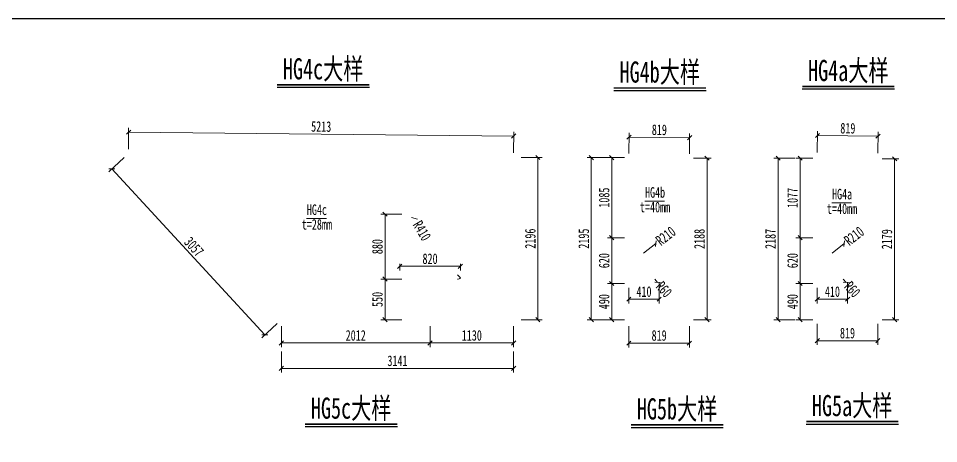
# Model space of a CAD drawing. Header units: millimetres. Extents: x -89049 to 410567, y -307459 to -100425.
# Drawn here: x 345002 to 357455, y -118811 to -113054 of the extents above; entities that cross this region are included whole.
import ezdxf
from ezdxf.enums import TextEntityAlignment as Align

# ---------------------------------------------------------------- set-up
doc = ezdxf.new("R2010")
doc.units = ezdxf.units.MM
doc.layers.get('Defpoints').update_dxf_attribs({"color": 8})
for name, color, linetype, lineweight in [('文字', 7, 'Continuous', 15), ('标注线及字体', 2, 'Continuous', 15), ('细实线', 4, 'Continuous', 15)]:
    doc.layers.add(name, color=color, linetype=linetype, lineweight=lineweight)
doc.styles.add('111', font='', dxfattribs={"width": 0.7})
doc.styles.add('BM_Dim', font='', dxfattribs={"width": 0.85})
doc.styles.get('111').set_extended_font_data('仿宋_GB2312')
doc.styles.get('BM_Dim').set_extended_font_data('仿宋_GB2312')
doc.dimstyles.new('200', dxfattribs={"dimscale": 0, "dimtxt": 2.5, "dimasz": 1, "dimexe": 1, "dimexo": 1, "dimgap": 0.6, "dimtad": 1, "dimdec": 0, "dimdsep": 46, "dimtxsty": '111', "dimblk": 'OBLIQUE', "dimcen": 0, "dimclrd": 4, "dimclre": 4, "dimclrt": 4, "dimadec": 1, "dimazin": 2, "dimtfac": 1, "dimtdec": 0, "dimtix": 1, "dimtmove": 2, "dimatfit": 3, "dimfxl": 4, "dimfxlon": 1, "dimtolj": 1, "dimlwd": -1, "dimlwe": -1, "dimarcsym": 0})

# ---------------------------------------------------------------- blocks, each defined once
blk = doc.blocks.new('_Oblique')
at = {"color": 0, "linetype": 'ByBlock', "lineweight": -2}
blk.add_line((-0.5, -0.5), (0.5, 0.5), dxfattribs=at)
blk = doc.blocks.new('*D1061')
at = {"layer": 'Defpoints', "color": 0, "transparency": 16777216}
for p in [(351706, -114647), (346490, -114885), (351703, -114938)]:
    blk.add_point(p, dxfattribs=at)
at = {"layer": '细实线', "color": 4, "transparency": 16777216}
for p, q in [((346491, -114824), (346494, -114538)), ((346493, -114595), (351706, -114647)), ((351703, -114876), (351706, -114590))]:
    blk.add_line(p, q, dxfattribs=at)
at = {"layer": '细实线', "color": 4, "transparency": 16777216, "xscale": 57.14285714285715, "yscale": 57.14285714285715, "zscale": 57.14285714285715}
for p, rotation in [((346493, -114595), 179.4262908393049), ((351706, -114647), 359.4262908393049)]:
    blk.add_blockref('_Oblique', p, dxfattribs=dict(at, rotation=rotation))
at = {"layer": '细实线', "color": 4, "transparency": 16777216, "insert": (349100, -114519), "char_height": 142.9, "attachment_point": 5, "rotation": 359.4263, "style": '111'}
blk.add_mtext('\\A1;5213', dxfattribs=at)
blk = doc.blocks.new('*D1062')
at = {"layer": 'Defpoints', "color": 0, "transparency": 16777216}
for p in [(354085, -114669), (353263, -114939), (354082, -114946)]:
    blk.add_point(p, dxfattribs=at)
at = {"layer": '细实线', "color": 4, "transparency": 16777216}
for p, q in [((353263, -114882), (353266, -114605)), ((353265, -114662), (354085, -114669)), ((354083, -114889), (354085, -114612))]:
    blk.add_line(p, q, dxfattribs=at)
at = {"layer": '细实线', "color": 4, "transparency": 16777216, "xscale": 57.14285714285715, "yscale": 57.14285714285715, "zscale": 57.14285714285715}
for p, rotation in [((353265, -114662), 179.500560453966), ((354085, -114669), 359.500560453966)]:
    blk.add_blockref('_Oblique', p, dxfattribs=dict(at, rotation=rotation))
at = {"layer": '细实线', "color": 4, "transparency": 16777216, "insert": (353676, -114563), "char_height": 142.9, "attachment_point": 5, "rotation": 359.5006, "style": '111'}
blk.add_mtext('\\A1;819', dxfattribs=at)
blk = doc.blocks.new('*D1063')
at = {"layer": 'Defpoints', "color": 0, "transparency": 16777216}
for p in [(356635, -114649), (355813, -114946), (356632, -114955)]:
    blk.add_point(p, dxfattribs=at)
at = {"layer": '细实线', "color": 4, "transparency": 16777216}
for p, q in [((355813, -114869), (355816, -114583)), ((355816, -114640), (356635, -114649)), ((356633, -114877), (356636, -114592))]:
    blk.add_line(p, q, dxfattribs=at)
at = {"layer": '细实线', "color": 4, "transparency": 16777216, "xscale": 57.14285714285715, "yscale": 57.14285714285715, "zscale": 57.14285714285715}
for p, rotation in [((355816, -114640), 179.4096160241218), ((356635, -114649), 359.4096160241218)]:
    blk.add_blockref('_Oblique', p, dxfattribs=dict(at, rotation=rotation))
at = {"layer": '细实线', "color": 4, "transparency": 16777216, "insert": (356227, -114542), "char_height": 142.9, "attachment_point": 5, "rotation": 359.4096, "style": '111'}
blk.add_mtext('\\A1;819', dxfattribs=at)
blk = doc.blocks.new('*D1065')
at = {"layer": 'Defpoints', "color": 0, "transparency": 16777216}
for p in [(346490, -114885), (348561, -117134), (348338, -117339)]:
    blk.add_point(p, dxfattribs=at)
at = {"layer": '细实线', "color": 4, "transparency": 16777216}
for p, q in [((346435, -114936), (346225, -115130)), ((346267, -115091), (348338, -117339)), ((348506, -117184), (348296, -117378))]:
    blk.add_line(p, q, dxfattribs=at)
at = {"layer": '细实线', "color": 4, "transparency": 16777216, "xscale": 57.14285714285715, "yscale": 57.14285714285715, "zscale": 57.14285714285715}
for p, rotation in [((346267, -115091), 132.6504207416583), ((348338, -117339), 312.6504207416583)]:
    blk.add_blockref('_Oblique', p, dxfattribs=dict(at, rotation=rotation))
at = {"layer": '细实线', "color": 4, "transparency": 16777216, "insert": (347378, -116146), "char_height": 142.9, "attachment_point": 5, "rotation": 312.6504, "style": '111'}
blk.add_mtext('\\A1;3057', dxfattribs=at)
blk = doc.blocks.new('*D1066')
at = {"layer": 'Defpoints', "color": 0, "transparency": 16777216}
for p in [(350573, -116584), (348561, -117134), (350573, -117449)]:
    blk.add_point(p, dxfattribs=at)
at = {"layer": '细实线', "color": 4, "transparency": 16777216}
for p, q in [((348561, -117220), (348561, -117506)), ((350573, -117220), (350573, -117506)), ((348561, -117449), (350573, -117449))]:
    blk.add_line(p, q, dxfattribs=at)
at = {"layer": '细实线', "color": 4, "transparency": 16777216, "xscale": 57.14285714285715, "yscale": 57.14285714285715, "zscale": 57.14285714285715, "rotation": 180}
blk.add_blockref('_Oblique', (348561, -117449), dxfattribs=at)
at = {"layer": '细实线', "color": 4, "transparency": 16777216, "xscale": 57.14285714285715, "yscale": 57.14285714285715, "zscale": 57.14285714285715}
blk.add_blockref('_Oblique', (350573, -117449), dxfattribs=at)
at = {"layer": '细实线', "color": 4, "transparency": 16777216, "insert": (349567, -117347), "char_height": 142.9, "attachment_point": 5, "style": '111'}
blk.add_mtext('\\A1;2012', dxfattribs=at)
blk = doc.blocks.new('*D1067')
at = {"layer": 'Defpoints', "color": 0, "transparency": 16777216}
for p in [(350573, -116584), (351703, -117134), (351703, -117449)]:
    blk.add_point(p, dxfattribs=at)
at = {"layer": '细实线', "color": 4, "transparency": 16777216}
for p, q in [((350573, -117220), (350573, -117506)), ((351703, -117220), (351703, -117506)), ((350573, -117449), (351703, -117449))]:
    blk.add_line(p, q, dxfattribs=at)
at = {"layer": '细实线', "color": 4, "transparency": 16777216, "xscale": 57.14285714285715, "yscale": 57.14285714285715, "zscale": 57.14285714285715, "rotation": 180}
blk.add_blockref('_Oblique', (350573, -117449), dxfattribs=at)
at = {"layer": '细实线', "color": 4, "transparency": 16777216, "xscale": 57.14285714285715, "yscale": 57.14285714285715, "zscale": 57.14285714285715}
blk.add_blockref('_Oblique', (351703, -117449), dxfattribs=at)
at = {"layer": '细实线', "color": 4, "transparency": 16777216, "insert": (351138, -117347), "char_height": 142.9, "attachment_point": 5, "style": '111'}
blk.add_mtext('\\A1;1130', dxfattribs=at)
blk = doc.blocks.new('*D1068')
at = {"layer": 'Defpoints', "color": 0, "transparency": 16777216}
for p in [(351703, -114938), (351703, -117134), (352032, -117134)]:
    blk.add_point(p, dxfattribs=at)
at = {"layer": '细实线', "color": 4, "transparency": 16777216}
for p, q in [((351804, -114938), (352089, -114938)), ((352032, -114938), (352032, -117134)), ((351804, -117134), (352089, -117134))]:
    blk.add_line(p, q, dxfattribs=at)
at = {"layer": '细实线', "color": 4, "transparency": 16777216, "xscale": 57.14285714285715, "yscale": 57.14285714285715, "zscale": 57.14285714285715}
for p, rotation in [((352032, -114938), 90), ((352032, -117134), 270)]:
    blk.add_blockref('_Oblique', p, dxfattribs=dict(at, rotation=rotation))
at = {"layer": '细实线', "color": 4, "transparency": 16777216, "insert": (351930, -116036), "char_height": 142.9, "attachment_point": 5, "rotation": 90, "style": '111'}
blk.add_mtext('\\A1;2196', dxfattribs=at)
blk = doc.blocks.new('*D1069')
at = {"layer": 'Defpoints', "color": 0, "transparency": 16777216}
for p in [(348561, -117134), (351703, -117134), (351703, -117793)]:
    blk.add_point(p, dxfattribs=at)
at = {"layer": '细实线', "color": 4, "transparency": 16777216}
for p, q in [((348561, -117564), (348561, -117850)), ((351703, -117564), (351703, -117850)), ((348561, -117793), (351703, -117793))]:
    blk.add_line(p, q, dxfattribs=at)
at = {"layer": '细实线', "color": 4, "transparency": 16777216, "xscale": 57.14285714285715, "yscale": 57.14285714285715, "zscale": 57.14285714285715, "rotation": 180}
blk.add_blockref('_Oblique', (348561, -117793), dxfattribs=at)
at = {"layer": '细实线', "color": 4, "transparency": 16777216, "xscale": 57.14285714285715, "yscale": 57.14285714285715, "zscale": 57.14285714285715}
blk.add_blockref('_Oblique', (351703, -117793), dxfattribs=at)
at = {"layer": '细实线', "color": 4, "transparency": 16777216, "insert": (350132, -117691), "char_height": 142.9, "attachment_point": 5, "style": '111'}
blk.add_mtext('\\A1;3141', dxfattribs=at)
blk = doc.blocks.new('*D1070')
at = {"layer": 'Defpoints', "color": 0, "transparency": 16777216}
for p in [(350573, -116584), (349964, -117134), (350573, -117134)]:
    blk.add_point(p, dxfattribs=at)
at = {"layer": '细实线', "color": 4, "transparency": 16777216}
for p, q in [((350192, -116584), (349907, -116584)), ((349964, -116584), (349964, -117134)), ((350192, -117134), (349907, -117134))]:
    blk.add_line(p, q, dxfattribs=at)
at = {"layer": '细实线', "color": 4, "transparency": 16777216, "xscale": 57.14285714285715, "yscale": 57.14285714285715, "zscale": 57.14285714285715}
for p, rotation in [((349964, -116584), 90), ((349964, -117134), 270)]:
    blk.add_blockref('_Oblique', p, dxfattribs=dict(at, rotation=rotation))
at = {"layer": '细实线', "color": 4, "transparency": 16777216, "insert": (349861, -116859), "char_height": 142.9, "attachment_point": 5, "rotation": 90, "style": '111'}
blk.add_mtext('\\A1;550', dxfattribs=at)
blk = doc.blocks.new('*D1071')
at = {"layer": 'Defpoints', "color": 0, "transparency": 16777216}
for p in [(349964, -115704), (350573, -115704), (350573, -116584)]:
    blk.add_point(p, dxfattribs=at)
at = {"layer": '细实线', "color": 4, "transparency": 16777216}
for p, q in [((350192, -115704), (349907, -115704)), ((349964, -116584), (349964, -115704)), ((350192, -116584), (349907, -116584))]:
    blk.add_line(p, q, dxfattribs=at)
at = {"layer": '细实线', "color": 4, "transparency": 16777216, "xscale": 57.14285714285715, "yscale": 57.14285714285715, "zscale": 57.14285714285715}
for p, rotation in [((349964, -115704), 90), ((349964, -116584), 270)]:
    blk.add_blockref('_Oblique', p, dxfattribs=dict(at, rotation=rotation))
at = {"layer": '细实线', "color": 4, "transparency": 16777216, "insert": (349861, -116144), "char_height": 142.9, "attachment_point": 5, "rotation": 90, "style": '111'}
blk.add_mtext('\\A1;880', dxfattribs=at)
blk = doc.blocks.new('*D1072')
at = {"layer": 'Defpoints', "color": 0, "transparency": 16777216}
for p in [(350163, -116319), (350983, -116319), (350983, -116411)]:
    blk.add_point(p, dxfattribs=at)
at = {"layer": '细实线', "color": 4, "transparency": 16777216}
for p, q in [((350163, -116376), (350163, -116468)), ((350163, -116411), (350983, -116411)), ((350983, -116376), (350983, -116468))]:
    blk.add_line(p, q, dxfattribs=at)
at = {"layer": '细实线', "color": 4, "transparency": 16777216, "xscale": 57.14285714285715, "yscale": 57.14285714285715, "zscale": 57.14285714285715, "rotation": 180}
blk.add_blockref('_Oblique', (350163, -116411), dxfattribs=at)
at = {"layer": '细实线', "color": 4, "transparency": 16777216, "xscale": 57.14285714285715, "yscale": 57.14285714285715, "zscale": 57.14285714285715}
blk.add_blockref('_Oblique', (350983, -116411), dxfattribs=at)
at = {"layer": '细实线', "color": 4, "transparency": 16777216, "insert": (350573, -116309), "char_height": 142.9, "attachment_point": 5, "style": '111'}
blk.add_mtext('\\A1;820', dxfattribs=at)
blk = doc.blocks.new('*D1073')
at = {"layer": 'Defpoints', "color": 0, "transparency": 16777216}
for p in [(350943, -116524), (350985, -116567)]:
    blk.add_point(p, dxfattribs=at)
at = {"layer": '细实线', "color": 4, "transparency": 16777216}
for p, q in [((350985, -116567), (350943, -116524)), ((350943, -116524), (350985, -116567))]:
    blk.add_line(p, q, dxfattribs=at)
blk.add_arc((350943, -116524), 60, 270.9549, 315.1644, dxfattribs=at)
at = {"layer": '细实线', "color": 4, "transparency": 16777216, "rotation": 314.2094519624782}
blk.add_blockref('_Oblique', (350985, -116567), dxfattribs=at)
at = {"layer": '细实线', "color": 4, "transparency": 16777216, "insert": (350989, -116568), "char_height": 2.5, "attachment_point": 5, "rotation": 314.2095, "style": '111'}
blk.add_mtext('\\A1;R60', dxfattribs=at)
blk = doc.blocks.new('*D1074')
at = {"layer": 'Defpoints', "color": 0, "transparency": 16777216}
for p in [(350363, -115761), (350573, -116114)]:
    blk.add_point(p, dxfattribs=at)
at = {"layer": '细实线', "color": 4, "transparency": 16777216}
blk.add_line((350363, -115761), (350363, -115761), dxfattribs=at)
at = {"layer": '细实线', "color": 4, "transparency": 16777216, "xscale": 57.14285714285715, "yscale": 57.14285714285715, "zscale": 57.14285714285715, "rotation": 300.7369121424163}
blk.add_blockref('_Oblique', (350363, -115761), dxfattribs=at)
at = {"layer": '细实线', "color": 4, "transparency": 16777216, "insert": (350463, -115929), "char_height": 142.9, "attachment_point": 5, "rotation": 300.7369, "style": '111'}
blk.add_mtext('\\A1;R410', dxfattribs=at)
blk = doc.blocks.new('*D1075')
at = {"layer": 'Defpoints', "color": 0, "transparency": 16777216}
for p in [(354082, -114946), (354082, -117134), (354321, -117134)]:
    blk.add_point(p, dxfattribs=at)
at = {"layer": '细实线', "color": 4, "transparency": 16777216}
for p, q in [((354139, -114946), (354379, -114946)), ((354321, -114946), (354321, -117134)), ((354139, -117134), (354379, -117134))]:
    blk.add_line(p, q, dxfattribs=at)
at = {"layer": '细实线', "color": 4, "transparency": 16777216, "xscale": 57.14285714285715, "yscale": 57.14285714285715, "zscale": 57.14285714285715}
for p, rotation in [((354321, -114946), 90), ((354321, -117134), 270)]:
    blk.add_blockref('_Oblique', p, dxfattribs=dict(at, rotation=rotation))
at = {"layer": '细实线', "color": 4, "transparency": 16777216, "insert": (354219, -116040), "char_height": 142.9, "attachment_point": 5, "rotation": 90, "style": '111'}
blk.add_mtext('\\A1;2188', dxfattribs=at)
blk = doc.blocks.new('*D1076')
at = {"layer": 'Defpoints', "color": 0, "transparency": 16777216}
for p in [(353263, -117134), (354082, -117134), (354082, -117451)]:
    blk.add_point(p, dxfattribs=at)
at = {"layer": '细实线', "color": 4, "transparency": 16777216}
for p, q in [((353263, -117222), (353263, -117508)), ((354082, -117222), (354082, -117508)), ((353263, -117451), (354082, -117451))]:
    blk.add_line(p, q, dxfattribs=at)
at = {"layer": '细实线', "color": 4, "transparency": 16777216, "xscale": 57.14285714285715, "yscale": 57.14285714285715, "zscale": 57.14285714285715, "rotation": 180}
blk.add_blockref('_Oblique', (353263, -117451), dxfattribs=at)
at = {"layer": '细实线', "color": 4, "transparency": 16777216, "xscale": 57.14285714285715, "yscale": 57.14285714285715, "zscale": 57.14285714285715}
blk.add_blockref('_Oblique', (354082, -117451), dxfattribs=at)
at = {"layer": '细实线', "color": 4, "transparency": 16777216, "insert": (353673, -117348), "char_height": 142.9, "attachment_point": 5, "style": '111'}
blk.add_mtext('\\A1;819', dxfattribs=at)
blk = doc.blocks.new('*D1077')
at = {"layer": 'Defpoints', "color": 0, "transparency": 16777216}
for p in [(353673, -116496), (353263, -116644), (353673, -116856)]:
    blk.add_point(p, dxfattribs=at)
at = {"layer": '细实线', "color": 4, "transparency": 16777216}
for p, q in [((353673, -116628), (353673, -116913)), ((353263, -116701), (353263, -116913)), ((353263, -116856), (353673, -116856))]:
    blk.add_line(p, q, dxfattribs=at)
at = {"layer": '细实线', "color": 4, "transparency": 16777216, "xscale": 57.14285714285715, "yscale": 57.14285714285715, "zscale": 57.14285714285715, "rotation": 180}
blk.add_blockref('_Oblique', (353263, -116856), dxfattribs=at)
at = {"layer": '细实线', "color": 4, "transparency": 16777216, "xscale": 57.14285714285715, "yscale": 57.14285714285715, "zscale": 57.14285714285715}
blk.add_blockref('_Oblique', (353673, -116856), dxfattribs=at)
at = {"layer": '细实线', "color": 4, "transparency": 16777216, "insert": (353468, -116754), "char_height": 142.9, "attachment_point": 5, "style": '111'}
blk.add_mtext('\\A1;410', dxfattribs=at)
blk = doc.blocks.new('*D1078')
at = {"layer": 'Defpoints', "color": 0, "transparency": 16777216}
for p in [(353263, -116024), (353031, -116644), (353263, -116644)]:
    blk.add_point(p, dxfattribs=at)
at = {"layer": '细实线', "color": 4, "transparency": 16777216}
for p, q in [((353206, -116024), (352974, -116024)), ((353031, -116024), (353031, -116644)), ((353206, -116644), (352974, -116644))]:
    blk.add_line(p, q, dxfattribs=at)
at = {"layer": '细实线', "color": 4, "transparency": 16777216, "xscale": 57.14285714285715, "yscale": 57.14285714285715, "zscale": 57.14285714285715}
for p, rotation in [((353031, -116024), 90), ((353031, -116644), 270)]:
    blk.add_blockref('_Oblique', p, dxfattribs=dict(at, rotation=rotation))
at = {"layer": '细实线', "color": 4, "transparency": 16777216, "insert": (352929, -116334), "char_height": 142.9, "attachment_point": 5, "rotation": 90, "style": '111'}
blk.add_mtext('\\A1;620', dxfattribs=at)
blk = doc.blocks.new('*D1079')
at = {"layer": 'Defpoints', "color": 0, "transparency": 16777216}
for p in [(353628, -116104), (353463, -116234)]:
    blk.add_point(p, dxfattribs=at)
at = {"layer": '细实线', "color": 4, "transparency": 16777216}
for p, q in [((353628, -116104), (353463, -116234)), ((353463, -116234), (353628, -116104))]:
    blk.add_line(p, q, dxfattribs=at)
at = {"layer": '细实线', "color": 4, "transparency": 16777216, "xscale": 57.14285714285715, "yscale": 57.14285714285715, "zscale": 57.14285714285715, "rotation": 38.01462344811463}
blk.add_blockref('_Oblique', (353628, -116104), dxfattribs=at)
at = {"layer": '细实线', "color": 4, "transparency": 16777216, "insert": (353762, -116000), "char_height": 142.9, "attachment_point": 5, "rotation": 38.0146, "style": '111'}
blk.add_mtext('\\A1;R210', dxfattribs=at)
blk = doc.blocks.new('*D1080')
at = {"layer": 'Defpoints', "color": 0, "transparency": 16777216}
for p in [(353263, -116644), (353031, -117134), (353263, -117134)]:
    blk.add_point(p, dxfattribs=at)
at = {"layer": '细实线', "color": 4, "transparency": 16777216}
for p, q in [((353206, -116644), (352974, -116644)), ((353031, -116644), (353031, -117134)), ((353206, -117134), (352974, -117134))]:
    blk.add_line(p, q, dxfattribs=at)
at = {"layer": '细实线', "color": 4, "transparency": 16777216, "xscale": 57.14285714285715, "yscale": 57.14285714285715, "zscale": 57.14285714285715}
for p, rotation in [((353031, -116644), 90), ((353031, -117134), 270)]:
    blk.add_blockref('_Oblique', p, dxfattribs=dict(at, rotation=rotation))
at = {"layer": '细实线', "color": 4, "transparency": 16777216, "insert": (352929, -116889), "char_height": 142.9, "attachment_point": 5, "rotation": 90, "style": '111'}
blk.add_mtext('\\A1;490', dxfattribs=at)
blk = doc.blocks.new('*D1081')
at = {"layer": 'Defpoints', "color": 0, "transparency": 16777216}
for p in [(353031, -114939), (353263, -114939), (353263, -116024)]:
    blk.add_point(p, dxfattribs=at)
at = {"layer": '细实线', "color": 4, "transparency": 16777216}
for p, q in [((353206, -114939), (352974, -114939)), ((353031, -116024), (353031, -114939)), ((353206, -116024), (352974, -116024))]:
    blk.add_line(p, q, dxfattribs=at)
at = {"layer": '细实线', "color": 4, "transparency": 16777216, "xscale": 57.14285714285715, "yscale": 57.14285714285715, "zscale": 57.14285714285715}
for p, rotation in [((353031, -114939), 90), ((353031, -116024), 270)]:
    blk.add_blockref('_Oblique', p, dxfattribs=dict(at, rotation=rotation))
at = {"layer": '细实线', "color": 4, "transparency": 16777216, "insert": (352929, -115481), "char_height": 142.9, "attachment_point": 5, "rotation": 90, "style": '111'}
blk.add_mtext('\\A1;1085', dxfattribs=at)
blk = doc.blocks.new('*D1082')
at = {"layer": 'Defpoints', "color": 0, "transparency": 16777216}
for p in [(353613, -116584), (353653, -116628)]:
    blk.add_point(p, dxfattribs=at)
at = {"layer": '细实线', "color": 4, "transparency": 16777216}
for p in [(353613, -116584), (353653, -116628)]:
    blk.add_line(p, (353653, -116628), dxfattribs=at)
at = {"layer": '细实线', "color": 4, "transparency": 16777216, "xscale": 57.14285714285715, "yscale": 57.14285714285715, "zscale": 57.14285714285715, "rotation": 132.0754437643373}
blk.add_blockref('_Oblique', (353653, -116628), dxfattribs=at)
at = {"layer": '细实线', "color": 4, "transparency": 16777216, "insert": (353739, -116723), "char_height": 142.9, "attachment_point": 5, "rotation": 312.0754, "style": '111'}
blk.add_mtext('\\A1;R60', dxfattribs=at)
blk = doc.blocks.new('*D1083')
at = {"layer": 'Defpoints', "color": 0, "transparency": 16777216}
for p in [(355813, -117134), (356632, -117134), (356632, -117418)]:
    blk.add_point(p, dxfattribs=at)
at = {"layer": '细实线', "color": 4, "transparency": 16777216}
for p, q in [((355813, -117191), (355813, -117475)), ((356632, -117191), (356632, -117475)), ((355813, -117418), (356632, -117418))]:
    blk.add_line(p, q, dxfattribs=at)
at = {"layer": '细实线', "color": 4, "transparency": 16777216, "xscale": 57.14285714285715, "yscale": 57.14285714285715, "zscale": 57.14285714285715, "rotation": 180}
blk.add_blockref('_Oblique', (355813, -117418), dxfattribs=at)
at = {"layer": '细实线', "color": 4, "transparency": 16777216, "xscale": 57.14285714285715, "yscale": 57.14285714285715, "zscale": 57.14285714285715}
blk.add_blockref('_Oblique', (356632, -117418), dxfattribs=at)
at = {"layer": '细实线', "color": 4, "transparency": 16777216, "insert": (356222, -117316), "char_height": 142.9, "attachment_point": 5, "style": '111'}
blk.add_mtext('\\A1;819', dxfattribs=at)
blk = doc.blocks.new('*D1084')
at = {"layer": 'Defpoints', "color": 0, "transparency": 16777216}
for p in [(356223, -116496), (355813, -116644), (356223, -116856)]:
    blk.add_point(p, dxfattribs=at)
at = {"layer": '细实线', "color": 4, "transparency": 16777216}
for p, q in [((356223, -116628), (356223, -116913)), ((355813, -116701), (355813, -116913)), ((355813, -116856), (356223, -116856))]:
    blk.add_line(p, q, dxfattribs=at)
at = {"layer": '细实线', "color": 4, "transparency": 16777216, "xscale": 57.14285714285715, "yscale": 57.14285714285715, "zscale": 57.14285714285715, "rotation": 180}
blk.add_blockref('_Oblique', (355813, -116856), dxfattribs=at)
at = {"layer": '细实线', "color": 4, "transparency": 16777216, "xscale": 57.14285714285715, "yscale": 57.14285714285715, "zscale": 57.14285714285715}
blk.add_blockref('_Oblique', (356223, -116856), dxfattribs=at)
at = {"layer": '细实线', "color": 4, "transparency": 16777216, "insert": (356018, -116754), "char_height": 142.9, "attachment_point": 5, "style": '111'}
blk.add_mtext('\\A1;410', dxfattribs=at)
blk = doc.blocks.new('*D1085')
at = {"layer": 'Defpoints', "color": 0, "transparency": 16777216}
for p in [(355813, -116024), (355581, -116644), (355813, -116644)]:
    blk.add_point(p, dxfattribs=at)
at = {"layer": '细实线', "color": 4, "transparency": 16777216}
for p, q in [((355755, -116024), (355524, -116024)), ((355581, -116024), (355581, -116644)), ((355755, -116644), (355524, -116644))]:
    blk.add_line(p, q, dxfattribs=at)
at = {"layer": '细实线', "color": 4, "transparency": 16777216, "xscale": 57.14285714285715, "yscale": 57.14285714285715, "zscale": 57.14285714285715}
for p, rotation in [((355581, -116024), 90), ((355581, -116644), 270)]:
    blk.add_blockref('_Oblique', p, dxfattribs=dict(at, rotation=rotation))
at = {"layer": '细实线', "color": 4, "transparency": 16777216, "insert": (355479, -116334), "char_height": 142.9, "attachment_point": 5, "rotation": 90, "style": '111'}
blk.add_mtext('\\A1;620', dxfattribs=at)
blk = doc.blocks.new('*D1086')
at = {"layer": 'Defpoints', "color": 0, "transparency": 16777216}
for p in [(356178, -116104), (356013, -116234)]:
    blk.add_point(p, dxfattribs=at)
at = {"layer": '细实线', "color": 4, "transparency": 16777216}
for p, q in [((356178, -116104), (356013, -116234)), ((356013, -116234), (356178, -116104))]:
    blk.add_line(p, q, dxfattribs=at)
at = {"layer": '细实线', "color": 4, "transparency": 16777216, "xscale": 57.14285714285715, "yscale": 57.14285714285715, "zscale": 57.14285714285715, "rotation": 38.01462344811463}
blk.add_blockref('_Oblique', (356178, -116104), dxfattribs=at)
at = {"layer": '细实线', "color": 4, "transparency": 16777216, "insert": (356311, -116000), "char_height": 142.9, "attachment_point": 5, "rotation": 38.0146, "style": '111'}
blk.add_mtext('\\A1;R210', dxfattribs=at)
blk = doc.blocks.new('*D1087')
at = {"layer": 'Defpoints', "color": 0, "transparency": 16777216}
for p in [(355581, -116644), (355813, -116644), (355813, -117134)]:
    blk.add_point(p, dxfattribs=at)
at = {"layer": '细实线', "color": 4, "transparency": 16777216}
for p, q in [((355755, -116644), (355524, -116644)), ((355581, -117134), (355581, -116644)), ((355755, -117134), (355524, -117134))]:
    blk.add_line(p, q, dxfattribs=at)
at = {"layer": '细实线', "color": 4, "transparency": 16777216, "xscale": 57.14285714285715, "yscale": 57.14285714285715, "zscale": 57.14285714285715}
for p, rotation in [((355581, -116644), 90), ((355581, -117134), 270)]:
    blk.add_blockref('_Oblique', p, dxfattribs=dict(at, rotation=rotation))
at = {"layer": '细实线', "color": 4, "transparency": 16777216, "insert": (355479, -116889), "char_height": 142.9, "attachment_point": 5, "rotation": 90, "style": '111'}
blk.add_mtext('\\A1;490', dxfattribs=at)
blk = doc.blocks.new('*D1088')
at = {"layer": 'Defpoints', "color": 0, "transparency": 16777216}
for p in [(355581, -114947), (355813, -114947), (355813, -116024)]:
    blk.add_point(p, dxfattribs=at)
at = {"layer": '细实线', "color": 4, "transparency": 16777216}
for p, q in [((355755, -114947), (355524, -114947)), ((355581, -116024), (355581, -114947)), ((355755, -116024), (355524, -116024))]:
    blk.add_line(p, q, dxfattribs=at)
at = {"layer": '细实线', "color": 4, "transparency": 16777216, "xscale": 57.14285714285715, "yscale": 57.14285714285715, "zscale": 57.14285714285715}
for p, rotation in [((355581, -114947), 90), ((355581, -116024), 270)]:
    blk.add_blockref('_Oblique', p, dxfattribs=dict(at, rotation=rotation))
at = {"layer": '细实线', "color": 4, "transparency": 16777216, "insert": (355479, -115485), "char_height": 142.9, "attachment_point": 5, "rotation": 90, "style": '111'}
blk.add_mtext('\\A1;1077', dxfattribs=at)
blk = doc.blocks.new('*D1089')
at = {"layer": 'Defpoints', "color": 0, "transparency": 16777216}
for p in [(356163, -116584), (356203, -116628)]:
    blk.add_point(p, dxfattribs=at)
at = {"layer": '细实线', "color": 4, "transparency": 16777216}
for p in [(356163, -116584), (356203, -116628)]:
    blk.add_line(p, (356203, -116628), dxfattribs=at)
at = {"layer": '细实线', "color": 4, "transparency": 16777216, "xscale": 57.14285714285715, "yscale": 57.14285714285715, "zscale": 57.14285714285715, "rotation": 132.0754437643373}
blk.add_blockref('_Oblique', (356203, -116628), dxfattribs=at)
at = {"layer": '细实线', "color": 4, "transparency": 16777216, "insert": (356288, -116723), "char_height": 142.9, "attachment_point": 5, "rotation": 312.0754, "style": '111'}
blk.add_mtext('\\A1;R60', dxfattribs=at)
blk = doc.blocks.new('*D1090')
at = {"layer": 'Defpoints', "color": 0, "transparency": 16777216}
for p in [(353263, -114939), (352755, -117134), (353263, -117134)]:
    blk.add_point(p, dxfattribs=at)
at = {"layer": '细实线', "color": 4, "transparency": 16777216}
for p, q in [((352984, -114939), (352698, -114939)), ((352755, -114939), (352755, -117134)), ((352984, -117134), (352698, -117134))]:
    blk.add_line(p, q, dxfattribs=at)
at = {"layer": '细实线', "color": 4, "transparency": 16777216, "xscale": 57.14285714285715, "yscale": 57.14285714285715, "zscale": 57.14285714285715}
for p, rotation in [((352755, -114939), 90), ((352755, -117134), 270)]:
    blk.add_blockref('_Oblique', p, dxfattribs=dict(at, rotation=rotation))
at = {"layer": '细实线', "color": 4, "transparency": 16777216, "insert": (352653, -116036), "char_height": 142.9, "attachment_point": 5, "rotation": 90, "style": '111'}
blk.add_mtext('\\A1;2195', dxfattribs=at)
blk = doc.blocks.new('*D1091')
at = {"layer": 'Defpoints', "color": 0, "transparency": 16777216}
for p in [(355283, -114947), (355813, -114947), (355813, -117134)]:
    blk.add_point(p, dxfattribs=at)
at = {"layer": '细实线', "color": 4, "transparency": 16777216}
for p, q in [((355511, -114947), (355226, -114947)), ((355283, -117134), (355283, -114947)), ((355511, -117134), (355226, -117134))]:
    blk.add_line(p, q, dxfattribs=at)
at = {"layer": '细实线', "color": 4, "transparency": 16777216, "xscale": 57.14285714285715, "yscale": 57.14285714285715, "zscale": 57.14285714285715}
for p, rotation in [((355283, -114947), 90), ((355283, -117134), 270)]:
    blk.add_blockref('_Oblique', p, dxfattribs=dict(at, rotation=rotation))
at = {"layer": '细实线', "color": 4, "transparency": 16777216, "insert": (355180, -116040), "char_height": 142.9, "attachment_point": 5, "rotation": 90, "style": '111'}
blk.add_mtext('\\A1;2187', dxfattribs=at)
blk = doc.blocks.new('*D1092')
at = {"layer": 'Defpoints', "color": 0, "transparency": 16777216}
for p in [(356632, -114955), (356632, -117134), (356859, -117134)]:
    blk.add_point(p, dxfattribs=at)
at = {"layer": '细实线', "color": 4, "transparency": 16777216}
for p, q in [((356689, -114955), (356916, -114955)), ((356859, -114955), (356859, -117134)), ((356689, -117134), (356916, -117134))]:
    blk.add_line(p, q, dxfattribs=at)
at = {"layer": '细实线', "color": 4, "transparency": 16777216, "xscale": 57.14285714285715, "yscale": 57.14285714285715, "zscale": 57.14285714285715}
for p, rotation in [((356859, -114955), 90), ((356859, -117134), 270)]:
    blk.add_blockref('_Oblique', p, dxfattribs=dict(at, rotation=rotation))
at = {"layer": '细实线', "color": 4, "transparency": 16777216, "insert": (356756, -116044), "char_height": 142.9, "attachment_point": 5, "rotation": 90, "style": '111'}
blk.add_mtext('\\A1;2179', dxfattribs=at)

msp = doc.modelspace()

# ---------------------------------------------------------------- linework, layer by layer
at = {"color": 4}
for p, q in [((348504, -113986.9), (349751.8, -113986.9)), ((353059.7, -114030.7), (354307.4, -114030.7)), ((355610.2, -114010), (356857.9, -114010)), ((348882.6, -118581.5), (350130.4, -118581.5)), ((353293.4, -118591.7), (354541.1, -118591.7)), ((355662.8, -118547.1), (356910.5, -118547.1))]:
    msp.add_line(p, q, dxfattribs=at)
at = {"color": 6, "const_width": 20.6, "elevation": 0}
for points in [[(348504, -113952.6), (349751.8, -113952.6)], [(353059.7, -113996.4), (354307.4, -113996.4)], [(355610.2, -113975.7), (356857.9, -113975.7)], [(348882.6, -118547.2), (350130.4, -118547.2)], [(355662.8, -118512.8), (356910.5, -118512.8)]]:
    msp.add_lwpolyline(points, dxfattribs=at)
at = {"color": 6, "const_width": 20.6}
msp.add_lwpolyline([(353293.4, -118557.4), (354541.1, -118557.4)], dxfattribs=at)
at = {"layer": 'Defpoints'}
msp.add_lwpolyline([(344566.6, -113054.1), (366566.6, -113054.1), (366566.6, -127671.3), (344566.6, -127671.3)], close=True, dxfattribs=at)
at = {"layer": '细实线'}
for p, q in [((353478.2, -115527.7), (353746.9, -115527.7)), ((356008.8, -115550.3), (356277.5, -115550.3)), ((348902, -115761.8), (349170.8, -115761.8))]:
    msp.add_line(p, q, dxfattribs=at)

# ---------------------------------------------------------------- texts
at = {"layer": '文字', "style": 'BM_Dim', "width": 0.7}
for s, p in [('HG4b', (353617.7, -115524.6)), ('HG4a', (356148.3, -115547.2)), ('t=40mm', (353617.7, -115723)), ('HG4c', (349041.5, -115758.8)), ('t=40mm', (356148.3, -115745.6)), ('t=28mm', (349041.5, -115957.2))]:
    msp.add_text(s, height=142.86, dxfattribs=at).set_placement(p, align=Align.BOTTOM_CENTER)
at = {"layer": '标注线及字体', "style": '111', "width": 0.7}
for s, p in [('HG4c大样', (349126.8, -113730.4)), ('HG4b大样', (353682.5, -113774.2)), ('HG4a大样', (356233, -113753.5)), ('HG5c大样', (349505.4, -118325)), ('HG5b大样', (353916.2, -118335.2)), ('HG5a大样', (356285.6, -118290.6))]:
    msp.add_text(s, height=285.71, dxfattribs=at).set_placement(p, align=Align.MIDDLE)

# ---------------------------------------------------------------- dimensions: what is measured, and where the dimension line sits
at = {"layer": '细实线'}
for p1, p2, distance, picture, middle in [((346490.3, -114885.4), (351702.7, -114937.6), 290.3, '*D1061', (349100.4, -114519)), ((353262.9, -114938.8), (354082.2, -114946), 277.1, '*D1062', (353675.9, -114563)), ((355812.6, -114946.2), (356632, -114954.6), 305.8, '*D1063', (356226.5, -114542.3)), ((346490.3, -114885.4), (348561.2, -117133.6), -303.5, '*D1065', (347377.7, -116145.9))]:
    dim = msp.add_aligned_dim(p1=p1, p2=p2, distance=distance, dimstyle='200', override={"dimscale": 57.142857, "dimblk": 'Oblique'}, dxfattribs=at)
    dim.commit()
    dim.dimension.update_dxf_attribs({"geometry": picture, "text_midpoint": middle})
for base, p1, p2, picture, middle in [((352032.1, -117133.6), (351702.7, -114937.6), (351702.7, -117133.6), '*D1068', (351929.8, -116035.6)), ((352755.2, -117133.6), (353262.9, -114938.8), (353262.9, -117133.6), '*D1090', (352653, -116036.2)), ((353031.5, -114938.8), (353262.9, -116023.6), (353262.9, -114938.8), '*D1081', (352929.2, -115481.2)), ((354321.5, -117133.6), (354082.2, -114946), (354082.2, -117133.6), '*D1075', (354219.2, -116039.8)), ((355282.7, -114946.9), (355812.6, -117133.6), (355812.6, -114946.9), '*D1091', (355180.4, -116040.3)), ((355581.1, -114946.9), (355812.6, -116023.6), (355812.6, -114946.9), '*D1088', (355478.9, -115485.3)), ((356858.7, -117133.6), (356632, -114954.6), (356632, -117133.6), '*D1092', (356756.5, -116044.1)), ((349963.7, -115703.6), (350572.8, -116583.6), (350572.8, -115703.6), '*D1071', (349861.4, -116143.6)), ((353031.5, -116643.6), (353262.9, -116023.6), (353262.9, -116643.6), '*D1078', (352929.2, -116333.6)), ((355581.1, -116643.6), (355812.6, -116023.6), (355812.6, -116643.6), '*D1085', (355478.9, -116333.6)), ((349963.7, -117133.6), (350572.8, -116583.6), (350572.8, -117133.6), '*D1070', (349861.4, -116858.6)), ((353031.5, -117133.6), (353262.9, -116643.6), (353262.9, -117133.6), '*D1080', (352929.2, -116888.6)), ((355581.1, -116643.6), (355812.6, -117133.6), (355812.6, -116643.6), '*D1087', (355478.9, -116888.6))]:
    dim = msp.add_linear_dim(base=base, p1=p1, p2=p2, angle=90, dimstyle='200', override={"dimscale": 57.142857, "dimblk": 'Oblique'}, dxfattribs=at)
    dim.commit()
    dim.dimension.update_dxf_attribs({"geometry": picture, "text_midpoint": middle})
for center, mpoint, override, picture, middle in [((350572.8, -116113.6), (350363.2, -115761.2), {"dimscale": 57.142857, "dimblk": 'Oblique'}, '*D1074', (350462.9, -115928.8)), ((353462.9, -116233.6), (353628.3, -116104.2), {"dimscale": 57.142857, "dimblk": 'Oblique'}, '*D1079', (353761.6, -116000)), ((356012.6, -116233.6), (356178.1, -116104.2), {"dimscale": 57.142857, "dimblk": 'Oblique'}, '*D1086', (356311.4, -116000)), ((350942.8, -116523.6), (350984.6, -116566.6), {"dimscale": 1}, '*D1073', (350988.9, -116568.4)), ((353612.9, -116583.6), (353653.1, -116628.1), {"dimscale": 57.142857, "dimblk": 'Oblique'}, '*D1082', (353738.6, -116722.8)), ((356162.6, -116583.6), (356202.8, -116628.1), {"dimscale": 57.142857, "dimblk": 'Oblique'}, '*D1089', (356288.3, -116722.8))]:
    dim = msp.add_radius_dim(center=center, mpoint=mpoint, dimstyle='200', override=override, dxfattribs=at)
    dim.commit()
    dim.dimension.update_dxf_attribs({"geometry": picture, "text_midpoint": middle, "dimtype": 164})
for base, p1, p2, picture, middle in [((350982.8, -116410.9), (350162.8, -116318.6), (350982.8, -116318.6), '*D1072', (350572.8, -116308.6)), ((353672.9, -116856.2), (353262.9, -116643.6), (353672.9, -116496), '*D1077', (353467.9, -116753.9)), ((356222.6, -116856.2), (355812.6, -116643.6), (356222.6, -116496), '*D1084', (356017.6, -116753.9)), ((350572.8, -117448.9), (348561.2, -117133.6), (350572.8, -116583.6), '*D1066', (349567, -117346.6)), ((351702.7, -117448.9), (350572.8, -116583.6), (351702.7, -117133.6), '*D1067', (351137.7, -117346.6)), ((351702.6568, -117792.8294), (348561.2318, -117133.5699), (351702.6568, -117133.5699), '*D1069', (350131.9443, -117690.59)), ((354082.2, -117450.7), (353262.9, -117133.6), (354082.2, -117133.6), '*D1076', (353672.6, -117348.5)), ((356632, -117417.8), (355812.6, -117133.6), (356632, -117133.6), '*D1083', (356222.3, -117315.5))]:
    dim = msp.add_linear_dim(base=base, p1=p1, p2=p2, dimstyle='200', override={"dimscale": 57.142857, "dimblk": 'Oblique'}, dxfattribs=at)
    dim.commit()
    dim.dimension.update_dxf_attribs({"geometry": picture, "text_midpoint": middle})

doc.saveas('drawing.dxf')
